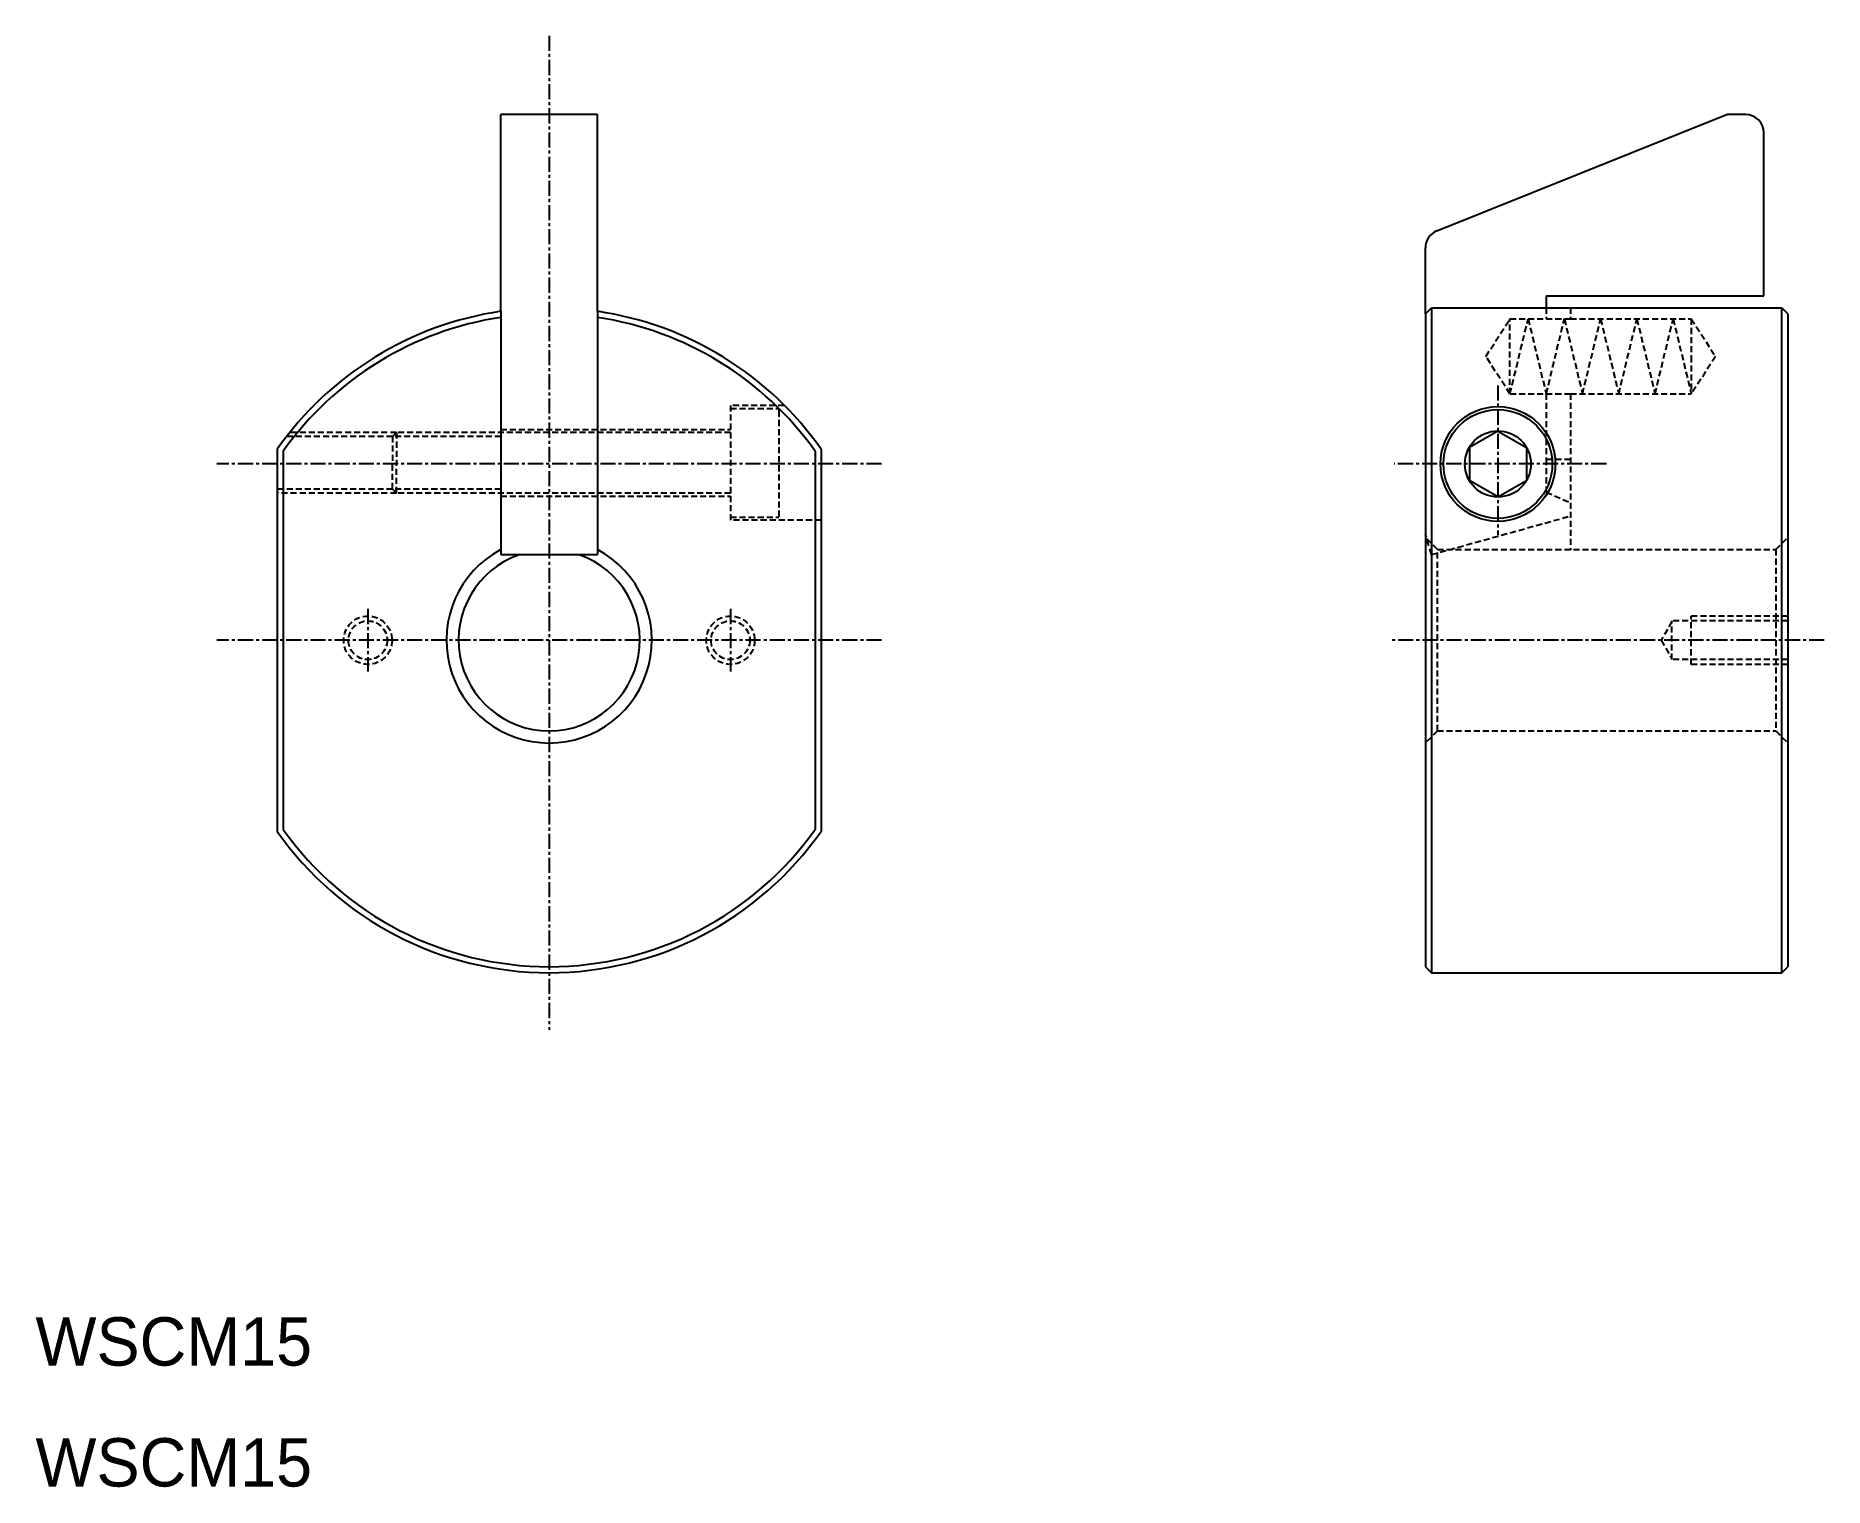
# Model space of a CAD drawing. Extents: x 10 to 158, y 10 to 130.
import ezdxf

# ---------------------------------------------------------------- set-up
doc = ezdxf.new("R2010")
doc.units = 0
doc.linetypes.add('CENTER', pattern=[2, 1.25, -0.25, 0.25, -0.25])
doc.linetypes.add('DASHED', pattern=[0.75, 0.5, -0.25])
doc.layers.get('0').update_dxf_attribs({"linetype": 'CONTINUOUS'})
doc.layers.add('CENTER', color=1, linetype='CENTER')

msp = doc.modelspace()

# ---------------------------------------------------------------- linework, layer by layer
at = {"color": 7, "linetype": 'CONTINUOUS'}
for p, q in [((48.5, 107.21), (48.5, 123.48)), ((56.5, 123.48), (48.5, 123.48)), ((56.5, 107.21), (56.5, 123.48)), ((150, 123.48), (125.94, 113.85)), ((151.5, 123.48), (150, 123.48)), ((153, 108.48), (153, 121.98)), ((125, 107), (125, 112.46)), ((135, 108.48), (153, 108.48)), ((135, 108.48), (135, 107.5)), ((48.5, 107.21), (48.5, 87.08)), ((56.5, 107.21), (56.5, 87.08)), ((125, 107), (125.5, 107.5)), ((125, 107), (125, 53)), ((125.5, 107.5), (135, 107.5)), ((125.5, 107.5), (125.5, 52.5)), ((135, 107.5), (154.5, 107.5)), ((155, 107), (154.5, 107.5)), ((154.5, 52.5), (154.5, 107.5)), ((155, 107), (155, 53)), ((131, 97.3), (128.64, 95.94)), ((131, 97.3), (133.36, 95.94)), ((30, 95.81), (30, 64.19)), ((30.5, 95.65), (30.5, 64.35)), ((74.5, 95.65), (74.5, 64.35)), ((75, 95.81), (75, 64.19)), ((128.64, 95.94), (128.64, 93.21)), ((133.36, 95.94), (133.36, 93.21)), ((131, 91.85), (128.64, 93.21)), ((131, 91.85), (133.36, 93.21)), ((48.5, 87.08), (50.01, 87.08)), ((50.01, 87.08), (54.99, 87.08)), ((54.99, 87.08), (56.5, 87.08)), ((125, 53), (125.5, 52.5)), ((125.5, 52.5), (154.5, 52.5)), ((154.5, 52.5), (155, 53))]:
    msp.add_line(p, q, dxfattribs=at)
at = {"color": 3, "linetype": 'DASHED'}
for p, q in [((130, 103.48), (132, 106.58)), ((132, 106.58), (135, 106.58)), ((132, 100.38), (133.5, 106.58)), ((132, 100.38), (132, 106.58)), ((133.5, 106.58), (135, 100.38)), ((135, 107.5), (135, 106.58)), ((135, 100.38), (136.5, 106.58)), ((135, 106.58), (137, 106.58)), ((136.5, 106.58), (138, 100.38)), ((137, 107.5), (137, 106.58)), ((137, 106.58), (147, 106.58)), ((138, 100.38), (139.5, 106.58)), ((139.5, 106.58), (141, 100.38)), ((141, 100.38), (142.5, 106.58)), ((142.5, 106.58), (144, 100.38)), ((144, 100.38), (145.5, 106.58)), ((145.5, 106.58), (147, 100.38)), ((147, 106.58), (149, 103.48)), ((147, 106.58), (147, 103.48)), ((132, 100.38), (130, 103.48)), ((149, 103.48), (147, 100.38)), ((147, 103.48), (147, 100.38)), ((67.5, 99.43), (67.5, 89.93)), ((71.96, 99.43), (67.5, 99.43)), ((67.5, 99.18), (71.3, 99.18)), ((71.3, 99.18), (71.5, 99.18)), ((71.5, 99.18), (71.5, 98.97)), ((132, 100.38), (135, 100.38)), ((135, 100.38), (135, 94.98)), ((135, 100.38), (137, 100.38)), ((137, 100.38), (137, 87.48)), ((137, 100.38), (147, 100.38)), ((71.5, 98.97), (71.5, 90.18)), ((39.54, 96.85), (30.77, 96.85)), ((39.86, 97.18), (31.03, 97.18)), ((39.86, 97.18), (39.54, 96.85)), ((48.5, 96.85), (39.54, 96.85)), ((39.54, 96.85), (39.54, 94.68)), ((67.5, 97.18), (39.86, 97.18)), ((39.86, 97.18), (39.86, 94.68)), ((48.5, 97.43), (67.5, 97.43)), ((135, 94.98), (137, 94.98)), ((135, 94.98), (135, 92.25)), ((39.54, 92.51), (39.54, 94.68)), ((39.86, 92.18), (39.86, 94.68)), ((39.54, 92.51), (30, 92.51)), ((39.86, 92.18), (30, 92.18)), ((48.5, 92.51), (39.54, 92.51)), ((39.86, 92.18), (39.54, 92.51)), ((67.5, 92.18), (39.86, 92.18)), ((48.5, 91.93), (67.5, 91.93)), ((135, 92.25), (137, 91.36)), ((125.5, 87.08), (137, 90.28)), ((67.5, 90.18), (71.5, 90.18)), ((75, 89.93), (67.5, 89.93)), ((125.5, 87.08), (125, 88.81)), ((126, 87.5), (125, 88.5)), ((126, 87.5), (154, 87.5)), ((126, 72.5), (126, 87.5)), ((154, 87.5), (155, 88.5)), ((154, 87.5), (154, 72.5)), ((145.4, 81.55), (144.51, 80)), ((155, 81.6), (145.4, 81.6)), ((155, 81.6), (145.4, 81.6)), ((145.4, 78.4), (145.4, 81.6)), ((155, 82), (147, 82)), ((155, 82), (147, 82)), ((147, 78), (147, 82)), ((144.51, 80), (145.4, 78.45)), ((155, 78.4), (145.4, 78.4)), ((155, 78), (147, 78)), ((126, 72.5), (125, 71.5)), ((126, 72.5), (154, 72.5)), ((154, 72.5), (155, 71.5))]:
    msp.add_line(p, q, dxfattribs=at)
at = {"color": 7, "linetype": 'CONTINUOUS'}
for radius in [4.75, 4.5, 2.73]:
    msp.add_circle((131, 94.58), radius, dxfattribs=at)
at = {"color": 3, "linetype": 'DASHED'}
for centre, radius in [((37.5, 80), 2), ((37.5, 80), 1.6), ((67.5, 80), 2), ((67.5, 80), 1.6)]:
    msp.add_circle(centre, radius, dxfattribs=at)
at = {"color": 7, "linetype": 'CONTINUOUS'}
for centre, radius, start, end in [((151.5, 121.98), 1.5, 0, 90), ((126.5, 112.46), 1.5, 111.8014, 180), ((52.5, 80), 27.5, 98.3636, 144.9032), ((52.5, 80), 27, 98.5196, 144.5691), ((52.5, 80), 27.5, 35.0968, 81.6364), ((52.5, 80), 27, 35.4309, 81.4804), ((52.5, 80), 8.5, 118.0725, 61.9275), ((52.5, 80), 7.5, 109.3717, 70.6283), ((52.5, 80), 27.5, 215.0968, 324.9032), ((52.5, 80), 27, 215.4309, 324.5691)]:
    msp.add_arc(centre, radius, start, end, dxfattribs=at)
at = {"layer": 'CENTER', "color": 1, "linetype": 'CENTER'}
for p, q in [((52.5, 130), (52.5, 47.77)), ((131, 101.08), (131, 88.69)), ((80, 94.58), (25, 94.58)), ((139.98, 94.58), (122.42, 94.58)), ((37.5, 82.59), (37.5, 77.41)), ((67.5, 82.59), (67.5, 77.41)), ((80, 80), (25, 80)), ((158, 80), (122, 80))]:
    msp.add_line(p, q, dxfattribs=at)

# ---------------------------------------------------------------- texts
at = {"color": 7, "linetype": 'CONTINUOUS'}
for p in [(10, 20), (10, 10)]:
    msp.add_text('WSCM15', height=4, dxfattribs=at).set_placement(p)

doc.saveas('drawing.dxf')
